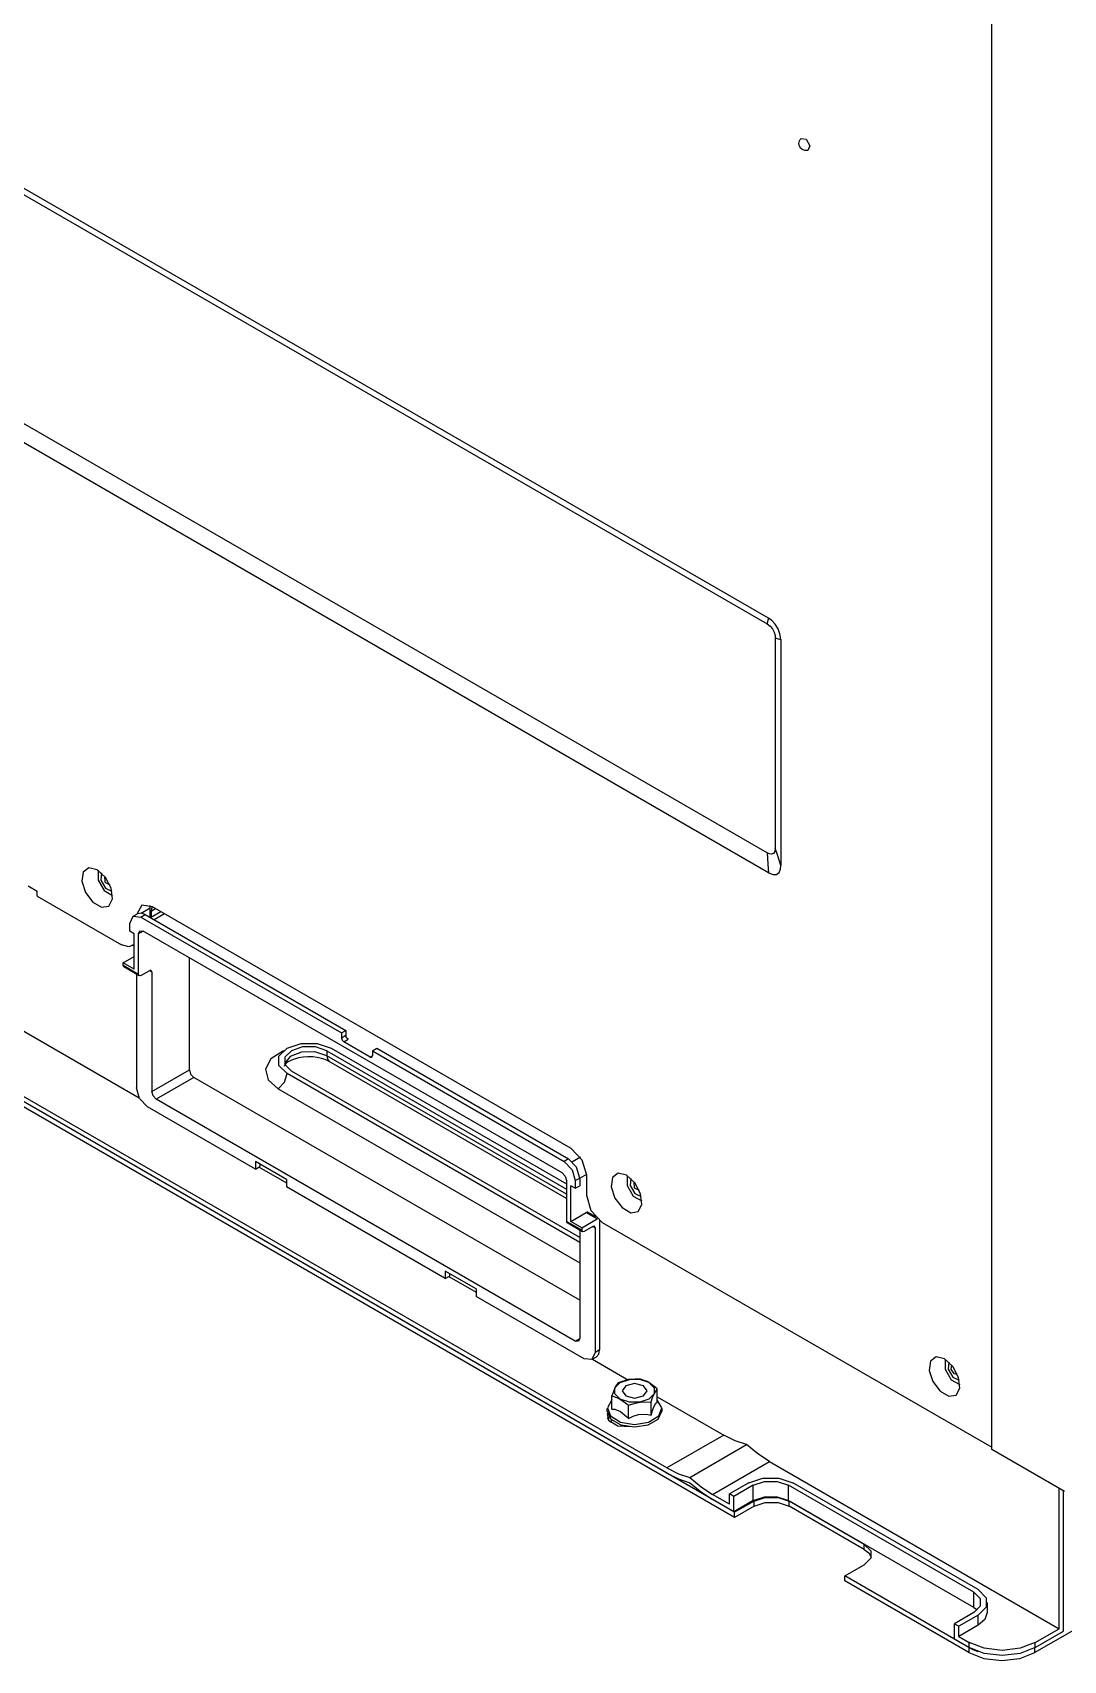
# Model space of a CAD drawing. Extents: x 594 to 813, y 174 to 240.
# Drawn here: x 762.557 to 764.215, y 195.198 to 197.816 of the extents above; entities that cross this region are included whole.
import ezdxf

# ---------------------------------------------------------------- set-up
doc = ezdxf.new("R2010")
doc.units = 0
doc.header["$MEASUREMENT"] = 0
doc.layers.add('AC.REF(S). PIPING', color=3, linetype='CONTINUOUS', lineweight=30)
doc.layers.add('LG-Product', color=3, linetype='CONTINUOUS')

# ---------------------------------------------------------------- blocks, each defined once
blk = doc.blocks.new('UW1-4')
at = {"layer": 'LG-Product', "color": 3, "linetype": 'Continuous'}
for p, q in [((3381.1, 3755.34), (3381.1, 4346.7)), ((3417.03, 3889.03), (3774.81, 4095.6)), ((3772.81, 4093.42), (3417.26, 3888.14)), ((3417.26, 3851.28), (3772.81, 4056.56)), ((3417.03, 3848.08), (3774.81, 4054.65)), ((3410.98, 3966.09), (3410.37, 3965.03)), ((3410.37, 3965.03), (3410.68, 3964.27)), ((3411.79, 3966.2), (3410.98, 3966.09)), ((3422.47, 3745.22), (3784.22, 3954.08)), ((3422.47, 3744.4), (3784.22, 3953.26)), ((3415.95, 3888.08), (3416.51, 3888.66)), ((3416.51, 3888.66), (3417.03, 3889.03)), ((3417.03, 3889.03), (3417.16, 3888.53)), ((3417.16, 3888.53), (3417.26, 3888.14)), ((3415.05, 3885.59), (3415.17, 3886.54)), ((3415.17, 3886.54), (3415.48, 3887.34)), ((3415.93, 3885.85), (3415.44, 3885.7)), ((3415.48, 3887.34), (3415.95, 3888.08)), ((3415.97, 3886.27), (3415.93, 3885.85)), ((3415.93, 3885.85), (3415.93, 3852.04)), ((3416.12, 3886.79), (3415.97, 3886.27)), ((3416.39, 3887.31), (3416.12, 3886.79)), ((3416.75, 3887.75), (3416.39, 3887.31)), ((3417.26, 3888.14), (3416.75, 3887.75)), ((3415.44, 3885.7), (3415.05, 3885.59)), ((3415.05, 3885.59), (3415.05, 3849.23)), ((3415.54, 3850.8), (3415.93, 3852.04)), ((3415.93, 3852.04), (3416.02, 3851.51)), ((3415.05, 3849.23), (3415.54, 3850.8)), ((3415.11, 3848.65), (3415.05, 3849.23)), ((3416.02, 3851.51), (3416.22, 3851.21)), ((3416.22, 3851.21), (3416.53, 3851.08)), ((3416.53, 3851.08), (3416.91, 3851.12)), ((3416.91, 3851.12), (3417.26, 3851.28)), ((3417.13, 3849.49), (3417.03, 3848.08)), ((3417.26, 3851.28), (3417.13, 3849.49)), ((3415.33, 3848.14), (3415.11, 3848.65)), ((3415.73, 3847.83), (3415.33, 3848.14)), ((3416.27, 3847.79), (3415.73, 3847.83)), ((3417.03, 3848.08), (3416.27, 3847.79)), ((3522.73, 3845.59), (3523.65, 3847.34)), ((3523.77, 3846.56), (3522.95, 3846.17)), ((3524.38, 3846.91), (3523.64, 3845.63)), ((3523.65, 3847.34), (3524.99, 3848.57)), ((3523.8, 3847.53), (3523.77, 3846.56)), ((3524.86, 3846.9), (3523.89, 3845.22)), ((3524.3, 3848.06), (3524.38, 3846.91)), ((3524.84, 3848.48), (3524.86, 3846.9)), ((3524.99, 3848.57), (3526.33, 3848.89)), ((3526.33, 3848.89), (3527.25, 3848.2)), ((3527.45, 3846.72), (3526.87, 3844.91)), ((3527.25, 3848.2), (3527.45, 3846.72)), ((3534.67, 3844.33), (3521.09, 3836.49)), ((3523.89, 3845.22), (3522.51, 3844.44)), ((3522.53, 3843.88), (3522.73, 3845.59)), ((3523.11, 3842.74), (3522.53, 3843.88)), ((3523.64, 3845.63), (3522.61, 3845.13)), ((3526.87, 3844.91), (3525.69, 3843.36)), ((3536.09, 3845.97), (3534.67, 3845.15)), ((3534.67, 3844.33), (3534.67, 3845.15)), ((3448.74, 3803.73), (3516.12, 3842.63)), ((3517.26, 3841.36), (3484.98, 3822.73)), ((3515.84, 3840.55), (3514.17, 3841.51)), ((3516.43, 3840.88), (3514.76, 3841.85)), ((3516.3, 3841.92), (3515.59, 3842.33)), ((3516.12, 3842.63), (3517.8, 3842.85)), ((3516.15, 3842.65), (3516.26, 3842.31)), ((3516.26, 3842.31), (3516.3, 3841.92)), ((3516.3, 3841.92), (3516.3, 3840.96)), ((3516.47, 3842.62), (3516.46, 3842.8)), ((3516.48, 3842.43), (3516.47, 3842.62)), ((3516.48, 3840.91), (3516.48, 3842.43)), ((3517.92, 3841.6), (3516.48, 3842.43)), ((3517.26, 3841.36), (3517.94, 3841.6)), ((3517.97, 3840.95), (3517.26, 3841.36)), ((3517.8, 3842.85), (3518.6, 3841.44)), ((3517.94, 3841.6), (3518.51, 3841.49)), ((3519.22, 3841.08), (3518.51, 3841.49)), ((3524.29, 3842.55), (3523.11, 3842.74)), ((3525.69, 3843.36), (3524.29, 3842.55)), ((3450.23, 3799.8), (3517.61, 3838.7)), ((3517.97, 3840.95), (3485.69, 3822.32)), ((3518.11, 3838.75), (3517.61, 3838.7)), ((3517.61, 3838.7), (3518.32, 3838.29)), ((3519.22, 3841.08), (3517.97, 3840.95)), ((3518.32, 3838.29), (3518.11, 3838.75)), ((3519.03, 3838.29), (3519.74, 3838.7)), ((3519.74, 3839.93), (3519.22, 3841.08)), ((3519.74, 3838.7), (3519.74, 3839.93)), ((3518.32, 3831.74), (3518.32, 3838.29)), ((3519.03, 3832.56), (3519.03, 3838.29)), ((3519.03, 3836.56), (3519.92, 3836.15)), ((3519.03, 3836.49), (3519.33, 3836.32)), ((3519.92, 3836.15), (3521.09, 3836.49)), ((3510.17, 3816.38), (3510.17, 3834.4)), ((3520.8, 3833.58), (3519.03, 3834.61)), ((3519.03, 3832.56), (3520.8, 3833.58)), ((3520.8, 3833.17), (3520.8, 3833.58)), ((3516.19, 3832.15), (3516.3, 3832.38)), ((3516.55, 3832.35), (3516.19, 3832.15)), ((3516.19, 3832.15), (3516.19, 3812.9)), ((3516.3, 3832.38), (3516.55, 3832.35)), ((3517.97, 3831.54), (3516.55, 3832.35)), ((3517.97, 3831.54), (3518.22, 3831.51)), ((3518.22, 3831.51), (3520.7, 3832.94)), ((3518.22, 3831.51), (3518.32, 3831.74)), ((3518.32, 3831.74), (3520.8, 3833.17)), ((3518.68, 3831.78), (3518.68, 3813.52)), ((3520.78, 3833.03), (3520.7, 3832.94)), ((3520.8, 3833.17), (3520.78, 3833.03)), ((3537.44, 3823), (3518.23, 3811.91)), ((3481.08, 3818.43), (3485.34, 3820.89)), ((3484.63, 3821.3), (3484.88, 3821.56)), ((3485.34, 3820.89), (3484.63, 3821.3)), ((3484.88, 3821.56), (3484.98, 3821.91)), ((3484.98, 3822.73), (3484.98, 3821.91)), ((3485.69, 3822.32), (3484.98, 3822.73)), ((3484.98, 3821.91), (3485.69, 3821.5)), ((3485.59, 3821.15), (3485.34, 3820.89)), ((3485.69, 3821.5), (3485.59, 3821.15)), ((3485.69, 3822.32), (3485.69, 3821.5)), ((3489.62, 3820.63), (3487.37, 3819.88)), ((3492.21, 3820.63), (3489.62, 3820.63)), ((3494.46, 3819.88), (3492.21, 3820.63)), ((3433.38, 3752.35), (3546.59, 3817.71)), ((3480.02, 3819.86), (3449.16, 3802.05)), ((3487.37, 3819.88), (3449.52, 3798.03)), ((3488.08, 3819.47), (3449.52, 3797.21)), ((3449.52, 3796.39), (3488.08, 3818.65)), ((3449.52, 3795.71), (3487.66, 3817.73)), ((3480.73, 3819.45), (3449.87, 3801.64)), ((3480.73, 3819.45), (3480.02, 3819.86)), ((3480.73, 3819.45), (3480.73, 3818.64)), ((3480.83, 3818.41), (3480.73, 3818.64)), ((3480.73, 3818.64), (3481.08, 3818.43)), ((3481.08, 3818.43), (3480.83, 3818.41)), ((3487.97, 3818.09), (3487.66, 3817.73)), ((3487.66, 3817.73), (3487.99, 3817.9)), ((3488.08, 3818.65), (3487.97, 3818.09)), ((3487.99, 3817.9), (3488.35, 3818.05)), ((3488.08, 3819.47), (3489.88, 3820.07)), ((3488.08, 3819.47), (3488.08, 3818.65)), ((3488.08, 3818.65), (3489.96, 3819.26)), ((3488.35, 3818.05), (3488.94, 3818.23)), ((3488.94, 3818.23), (3489.59, 3818.37)), ((3489.59, 3818.37), (3490.33, 3818.46)), ((3489.88, 3820.07), (3491.95, 3820.07)), ((3489.96, 3819.26), (3492.12, 3819.22)), ((3490.33, 3818.46), (3491.09, 3818.48)), ((3491.09, 3818.48), (3491.86, 3818.43)), ((3491.86, 3818.43), (3492.6, 3818.31)), ((3491.95, 3820.07), (3493.75, 3819.47)), ((3492.12, 3819.22), (3493.93, 3818.54)), ((3492.6, 3818.31), (3493.27, 3818.12)), ((3493.27, 3818.12), (3493.86, 3817.9)), ((3493.75, 3819.47), (3494.79, 3818.43)), ((3493.86, 3817.9), (3494.26, 3817.68)), ((3493.93, 3818.54), (3494.87, 3817.42)), ((3495.76, 3818.58), (3494.46, 3819.88)), ((3494.79, 3818.43), (3494.79, 3817.23)), ((3495.05, 3819.47), (3497.05, 3818.17)), ((3495.76, 3817.08), (3495.76, 3818.58)), ((3497.05, 3818.17), (3497.92, 3816.51)), ((3433.38, 3751.54), (3546.59, 3816.89)), ((3447.39, 3789.43), (3493.75, 3816.19)), ((3447.39, 3788.61), (3494.46, 3815.78)), ((3447.39, 3779.32), (3509.46, 3815.15)), ((3494.79, 3817.23), (3493.75, 3816.19)), ((3494.26, 3817.68), (3494.57, 3817.46)), ((3494.46, 3815.78), (3495.76, 3817.08)), ((3494.88, 3814.39), (3494.46, 3815.78)), ((3494.57, 3817.46), (3494.78, 3817.25)), ((3494.78, 3817.25), (3494.89, 3817.11)), ((3494.89, 3817.11), (3494.94, 3817.05)), ((3494.93, 3817.01), (3494.92, 3817)), ((3494.94, 3817.05), (3494.93, 3817.01)), ((3494.93, 3817.01), (3494.93, 3817.01)), ((3497.92, 3816.51), (3497.5, 3814.79)), ((3509.96, 3815.68), (3509.46, 3815.15)), ((3509.46, 3815.15), (3515.48, 3811.67)), ((3510.17, 3816.38), (3509.96, 3815.68)), ((3516.19, 3812.9), (3510.17, 3816.38)), ((3495.88, 3813.33), (3447.39, 3785.33)), ((3495.88, 3813.33), (3494.88, 3814.39)), ((3497.5, 3814.79), (3495.88, 3813.33)), ((3515.99, 3812.2), (3516.19, 3812.9)), ((3518.16, 3811.77), (3518.68, 3813.52)), ((3448.1, 3772.77), (3515.48, 3811.67)), ((3499.53, 3800.41), (3516.9, 3810.44)), ((3515.48, 3811.67), (3515.99, 3812.2)), ((3516.9, 3810.44), (3518.16, 3811.77)), ((3446.98, 3801.88), (3448.74, 3803.73)), ((3447.27, 3802.32), (3448.56, 3801.58)), ((3447.91, 3800.73), (3449.16, 3802.05)), ((3449.16, 3802.05), (3449.87, 3801.64)), ((3438.53, 3798.2), (3439.87, 3799.43)), ((3439.87, 3799.43), (3441.21, 3799.75)), ((3441.21, 3799.75), (3442.13, 3799.06)), ((3446.26, 3799.43), (3446.98, 3801.88)), ((3447.39, 3798.98), (3446.26, 3799.63)), ((3446.26, 3796.15), (3446.26, 3799.43)), ((3447.39, 3798.98), (3447.91, 3800.73)), ((3448.62, 3800.32), (3448.1, 3798.57)), ((3449.87, 3801.64), (3448.62, 3800.32)), ((3450.23, 3799.8), (3449.73, 3799.27)), ((3494.56, 3798.77), (3499.53, 3801.64)), ((3498.92, 3800.76), (3494.56, 3798.24)), ((3498.82, 3801.23), (3498.82, 3800.82)), ((3499.53, 3800.41), (3498.82, 3800.82)), ((3499.53, 3801.64), (3499.53, 3800.41)), ((3437.61, 3796.45), (3438.53, 3798.2)), ((3438.65, 3797.42), (3437.83, 3797.02)), ((3439.26, 3797.76), (3438.53, 3796.49)), ((3438.68, 3798.38), (3438.65, 3797.42)), ((3439.74, 3797.76), (3438.77, 3796.08)), ((3439.18, 3798.91), (3439.26, 3797.76)), ((3439.73, 3799.34), (3439.74, 3797.76)), ((3442.33, 3797.57), (3441.75, 3795.77)), ((3442.13, 3799.06), (3442.33, 3797.57)), ((3447.39, 3798.98), (3447.39, 3797.75)), ((3448.1, 3798.57), (3447.39, 3798.98)), ((3448.1, 3797.34), (3447.39, 3797.75)), ((3448.1, 3798.57), (3448.1, 3797.34)), ((3448.1, 3797.34), (3448.81, 3797.75)), ((3448.81, 3792.02), (3448.81, 3797.75)), ((3449.73, 3799.27), (3449.52, 3798.57)), ((3449.52, 3798.57), (3449.52, 3792.02)), ((3469.02, 3782.8), (3494.56, 3797.55)), ((3494.56, 3798.77), (3494.56, 3797.55)), ((3438.77, 3796.08), (3437.39, 3795.3)), ((3437.41, 3794.74), (3437.61, 3796.45)), ((3438, 3793.6), (3437.41, 3794.74)), ((3438.53, 3796.49), (3437.49, 3795.99)), ((3440.57, 3794.22), (3439.17, 3793.41)), ((3441.75, 3795.77), (3440.57, 3794.22)), ((3445.53, 3793.71), (3446.26, 3796.15)), ((3443.77, 3791.85), (3381.11, 3755.67)), ((3439.17, 3793.41), (3438, 3793.6)), ((3443.77, 3791.85), (3445.53, 3793.71)), ((3444.2, 3792.14), (3444.2, 3771.34)), ((3444.55, 3792.43), (3444.54, 3792.43)), ((3446.33, 3793.45), (3444.55, 3792.43)), ((3447.04, 3790.99), (3444.55, 3792.43)), ((3444.55, 3792.43), (3444.55, 3792.43)), ((3446.08, 3793.47), (3444.87, 3792.78)), ((3446.08, 3793.47), (3446.19, 3793.5)), ((3446.19, 3793.5), (3446.33, 3793.45)), ((3448.81, 3792.02), (3446.33, 3793.45)), ((3446.93, 3790.35), (3449.41, 3791.79)), ((3447.04, 3790.99), (3448.81, 3792.02)), ((3447.04, 3790.58), (3449.52, 3792.02)), ((3449.49, 3791.88), (3449.41, 3791.79)), ((3449.52, 3792.02), (3449.49, 3791.88)), ((3444.91, 3790.99), (3445.01, 3791.22)), ((3445.26, 3791.2), (3444.91, 3790.99)), ((3444.91, 3790.99), (3444.91, 3770.93)), ((3445.01, 3791.22), (3445.26, 3791.2)), ((3445.26, 3791.2), (3446.68, 3790.38)), ((3446.68, 3790.38), (3446.93, 3790.35)), ((3446.93, 3790.35), (3447.04, 3790.58)), ((3447.04, 3790.99), (3447.04, 3790.58)), ((3447.39, 3790.62), (3447.39, 3773.18)), ((3464.06, 3781.16), (3469.02, 3784.03)), ((3469.02, 3784.03), (3469.02, 3782.8)), ((3468.42, 3783.15), (3464.06, 3780.63)), ((3464.06, 3781.16), (3464.06, 3779.94)), ((3468.32, 3783.62), (3468.32, 3783.21)), ((3469.02, 3782.8), (3468.32, 3783.21)), ((3446.68, 3769.9), (3464.06, 3779.94)), ((3447.39, 3773.18), (3447.6, 3772.72)), ((3448.1, 3772.77), (3447.39, 3773.18)), ((3444.2, 3771.34), (3444.91, 3770.93)), ((3444.33, 3770.63), (3444.2, 3771.34)), ((3444.72, 3770.19), (3444.33, 3770.63)), ((3444.91, 3770.93), (3445.43, 3769.78)), ((3447.6, 3772.72), (3448.1, 3772.77)), ((3386.47, 3766.92), (3387.39, 3768.67)), ((3387.13, 3767.51), (3387.66, 3768.21)), ((3388.12, 3768.24), (3387.38, 3766.96)), ((3387.39, 3768.67), (3388.73, 3769.9)), ((3387.66, 3768.21), (3387.54, 3768.86)), ((3388.6, 3768.23), (3387.63, 3766.55)), ((3388.04, 3769.39), (3388.12, 3768.24)), ((3388.58, 3769.81), (3388.6, 3768.23)), ((3388.73, 3769.9), (3390.07, 3770.22)), ((3390.07, 3770.22), (3390.99, 3769.53)), ((3391.19, 3768.05), (3390.61, 3766.24)), ((3390.99, 3769.53), (3391.19, 3768.05)), ((3445.35, 3769.83), (3439.54, 3766.48)), ((3444.72, 3770.19), (3445.43, 3769.78)), ((3445.43, 3769.78), (3446.68, 3769.9)), ((3387.63, 3766.55), (3386.25, 3765.77)), ((3386.27, 3765.21), (3386.47, 3766.92)), ((3387.38, 3766.96), (3386.35, 3766.46)), ((3386.69, 3767.5), (3386.89, 3767.43)), ((3386.89, 3767.43), (3387.13, 3767.51)), ((3390.61, 3766.24), (3389.43, 3764.69)), ((3435.17, 3765.31), (3436.25, 3766.09)), ((3436.25, 3766.09), (3435.41, 3765.25)), ((3436.25, 3766.09), (3437.72, 3766.58)), ((3436.25, 3766.09), (3436.54, 3766.25)), ((3436.54, 3766.25), (3437.59, 3766.62)), ((3436.55, 3764.76), (3437.14, 3765.58)), ((3437.14, 3765.58), (3438.56, 3765.92)), ((3437.59, 3766.62), (3438.48, 3766.66)), ((3437.72, 3766.58), (3439.4, 3766.58)), ((3438.48, 3766.66), (3439.4, 3766.58)), ((3438.56, 3765.92), (3439.98, 3765.58)), ((3439.4, 3766.58), (3439.53, 3766.56)), ((3440.86, 3766.09), (3439.4, 3766.58)), ((3439.53, 3766.56), (3441.22, 3766.06)), ((3439.98, 3765.58), (3440.57, 3764.76)), ((3441.71, 3765.25), (3440.86, 3766.09)), ((3441.22, 3766.06), (3441.46, 3765.72)), ((3441.46, 3765.72), (3441.71, 3765.25)), ((3386.85, 3764.07), (3386.27, 3765.21)), ((3388.03, 3763.88), (3386.85, 3764.07)), ((3389.43, 3764.69), (3388.03, 3763.88)), ((3434.92, 3763.81), (3424.23, 3757.64)), ((3434.18, 3762.03), (3434.92, 3763.31)), ((3434.92, 3765.09), (3435.17, 3765.31)), ((3434.92, 3762.96), (3434.92, 3765.09)), ((3435.38, 3764.35), (3434.92, 3765.09)), ((3435.14, 3762.76), (3434.92, 3762.96)), ((3435.46, 3762.19), (3435.14, 3762.76)), ((3435.41, 3764.28), (3435.38, 3764.35)), ((3435.41, 3765.25), (3435.41, 3764.28)), ((3435.66, 3763.67), (3435.41, 3764.28)), ((3435.41, 3764.28), (3436.25, 3763.43)), ((3435.9, 3762.99), (3435.66, 3763.67)), ((3437.59, 3762.96), (3435.9, 3762.99)), ((3435.9, 3760.86), (3435.9, 3762.99)), ((3436.25, 3763.43), (3437.72, 3762.94)), ((3437.14, 3763.94), (3436.55, 3764.76)), ((3438.56, 3763.6), (3437.14, 3763.94)), ((3437.72, 3762.94), (3437.59, 3762.96)), ((3438.64, 3762.74), (3437.72, 3762.94)), ((3437.72, 3762.94), (3439.4, 3762.94)), ((3439.98, 3763.94), (3438.56, 3763.6)), ((3439.53, 3762.43), (3438.64, 3762.74)), ((3439.4, 3762.94), (3440.86, 3763.43)), ((3440.86, 3763.43), (3439.78, 3762.64)), ((3440.57, 3764.76), (3439.98, 3763.94)), ((3440.86, 3763.43), (3441.71, 3764.28)), ((3441.15, 3763.59), (3440.86, 3763.43)), ((3442.2, 3763.96), (3441.15, 3763.59)), ((3441.71, 3765.25), (3441.74, 3765.17)), ((3441.71, 3764.28), (3441.71, 3765.25)), ((3441.74, 3765.17), (3442.2, 3763.96)), ((3442.2, 3761.83), (3442.2, 3763.96)), ((3442.2, 3763.31), (3442.94, 3762.03)), ((3434.17, 3761.9), (3434.17, 3761.49)), ((3434.76, 3760.22), (3434.17, 3761.49)), ((3434.68, 3760.71), (3434.18, 3762.03)), ((3436.3, 3759.72), (3434.68, 3760.71)), ((3436.36, 3759.29), (3434.76, 3760.22)), ((3435.69, 3761.57), (3435.46, 3762.19)), ((3435.9, 3760.86), (3435.69, 3761.57)), ((3436.71, 3761), (3435.9, 3760.86)), ((3437.92, 3760.94), (3436.71, 3761)), ((3438.76, 3760.68), (3437.92, 3760.94)), ((3439.53, 3760.29), (3438.76, 3760.68)), ((3439.78, 3762.64), (3439.53, 3762.43)), ((3439.53, 3760.29), (3439.53, 3762.43)), ((3439.8, 3760.59), (3439.53, 3760.29)), ((3440.8, 3761.43), (3439.8, 3760.59)), ((3442.36, 3760.22), (3440.75, 3759.29)), ((3441.75, 3761.79), (3440.8, 3761.43)), ((3442.44, 3760.71), (3440.82, 3759.72)), ((3442.2, 3761.83), (3441.75, 3761.79)), ((3442.95, 3761.49), (3442.36, 3760.22)), ((3442.94, 3762.03), (3442.44, 3760.71)), ((3442.72, 3760.28), (3442.59, 3760.48)), ((3442.81, 3760.44), (3442.68, 3760.61)), ((3442.7, 3759.93), (3442.9, 3761.09)), ((3442.81, 3760.07), (3442.72, 3760.28)), ((3442.9, 3760.26), (3442.81, 3760.44)), ((3442.95, 3761.49), (3442.95, 3761.9)), ((3422.37, 3756.71), (3424.23, 3757.64)), ((3424.23, 3757.64), (3433.38, 3752.35)), ((3438.56, 3759.36), (3436.3, 3759.72)), ((3438.56, 3758.95), (3436.36, 3759.29)), ((3440.82, 3759.72), (3438.56, 3759.36)), ((3440.75, 3759.29), (3438.56, 3758.95)), ((3439.24, 3758.98), (3441.26, 3759.1)), ((3441.26, 3759.1), (3442.7, 3759.93)), ((3442.36, 3759.9), (3442.17, 3760.05)), ((3442.52, 3759.74), (3442.36, 3759.9)), ((3369.4, 3748.59), (3381.1, 3755.34)), ((3418.72, 3754.6), (3420.54, 3756.1)), ((3420.54, 3756.1), (3422.37, 3756.71)), ((3429.69, 3750.82), (3420.54, 3756.1)), ((3416.85, 3753.38), (3370.29, 3726.49)), ((3416.85, 3753.38), (3418.72, 3754.6)), ((3426, 3748.09), (3416.85, 3753.38)), ((3433.38, 3752.35), (3431.52, 3751.43)), ((3383.3, 3732.78), (3413.09, 3749.98)), ((3415.34, 3750.73), (3413.09, 3749.98)), ((3415.6, 3750.17), (3413.8, 3749.57)), ((3417.94, 3750.73), (3415.34, 3750.73)), ((3417.68, 3750.17), (3415.6, 3750.17)), ((3419.48, 3749.57), (3417.68, 3750.17)), ((3420.19, 3749.98), (3417.94, 3750.73)), ((3420.19, 3749.98), (3423.31, 3748.18)), ((3429.69, 3749.97), (3427.86, 3748.49)), ((3429.69, 3750.82), (3427.87, 3749.32)), ((3431.52, 3751.43), (3429.69, 3750.82)), ((3431.52, 3750.6), (3429.69, 3749.97)), ((3433.38, 3751.54), (3431.52, 3750.6)), ((3369.58, 3726.08), (3369.58, 3748.69)), ((3370.29, 3726.49), (3370.29, 3749.1)), ((3384.01, 3732.37), (3413.8, 3749.57)), ((3384.01, 3729.91), (3413.8, 3747.11)), ((3401.61, 3740.06), (3413.67, 3747.02)), ((3415.47, 3747.62), (3413.67, 3747.02)), ((3413.67, 3746.21), (3413.67, 3747.02)), ((3413.8, 3747.11), (3413.8, 3749.57)), ((3415.6, 3747.71), (3413.8, 3747.11)), ((3417.55, 3747.62), (3415.47, 3747.62)), ((3417.68, 3747.71), (3415.6, 3747.71)), ((3419.35, 3747.02), (3417.55, 3747.62)), ((3419.48, 3747.11), (3417.68, 3747.71)), ((3419.35, 3747.02), (3422.47, 3745.22)), ((3419.35, 3746.21), (3419.35, 3747.02)), ((3419.48, 3747.11), (3419.48, 3749.57)), ((3419.48, 3749.57), (3422.6, 3747.77)), ((3419.48, 3747.11), (3422.6, 3745.31)), ((3422.6, 3747.77), (3423.31, 3748.18)), ((3422.6, 3745.31), (3422.6, 3747.77)), ((3422.6, 3745.31), (3426, 3747.27)), ((3423.31, 3746.54), (3423.31, 3748.18)), ((3423.31, 3746.54), (3426, 3748.09)), ((3427.87, 3749.32), (3426, 3748.09)), ((3427.86, 3748.49), (3426, 3747.27)), ((3401.61, 3739.24), (3413.67, 3746.21)), ((3415.47, 3746.81), (3413.67, 3746.21)), ((3417.55, 3746.81), (3415.47, 3746.81)), ((3419.35, 3746.21), (3417.55, 3746.81)), ((3419.35, 3746.21), (3422.47, 3744.4)), ((3422.47, 3744.4), (3422.47, 3745.22)), ((3342.67, 3740.84), (3374.16, 3722.66)), ((3401.61, 3740.06), (3400.57, 3739.02)), ((3401.61, 3739.24), (3400.89, 3738.68)), ((3401.61, 3739.24), (3401.61, 3740.06)), ((3400.89, 3738.68), (3400.5, 3738.02)), ((3400.57, 3739.02), (3400.57, 3737.83)), ((3400.57, 3737.83), (3401.61, 3736.79)), ((3404.73, 3734.98), (3401.61, 3736.79)), ((3384.8, 3723.48), (3404.73, 3734.98)), ((3384.8, 3722.66), (3404.73, 3734.17)), ((3404.73, 3734.17), (3404.73, 3734.98)), ((3383.3, 3732.78), (3382.01, 3731.48)), ((3382.01, 3731.48), (3382.01, 3729.98)), ((3384.01, 3732.37), (3382.97, 3731.33)), ((3382.97, 3731.33), (3382.97, 3730.13)), ((3384.01, 3729.91), (3384.01, 3732.37)), ((3381.83, 3730.73), (3381.83, 3729.09)), ((3381.83, 3729.09), (3382.22, 3727.98)), ((3382.01, 3729.98), (3383.3, 3728.68)), ((3382.97, 3730.13), (3384.01, 3729.09)), ((3383.3, 3728.68), (3386.42, 3726.88)), ((3383.3, 3727.05), (3383.3, 3728.68)), ((3383.71, 3729.72), (3383.45, 3729.5)), ((3384.01, 3729.91), (3383.71, 3729.72)), ((3384.01, 3729.09), (3387.13, 3727.29)), ((3374.12, 3723.46), (3369.58, 3726.08)), ((3374.12, 3724.28), (3370.29, 3726.49)), ((3382.22, 3727.98), (3383.3, 3727.05)), ((3383.3, 3727.05), (3386.42, 3725.24)), ((3387.13, 3727.29), (3386.42, 3726.88)), ((3386.42, 3725.24), (3386.42, 3726.88)), ((3387.13, 3724.83), (3387.13, 3727.29)), ((3374.12, 3723.46), (3374.12, 3724.28)), ((3374.12, 3724.28), (3376.56, 3723.34)), ((3374.12, 3723.46), (3376.56, 3722.52)), ((3374.16, 3722.66), (3374.16, 3723.44)), ((3382.32, 3723.34), (3384.76, 3724.28)), ((3382.32, 3722.52), (3384.76, 3723.46)), ((3384.08, 3723.11), (3384.8, 3723.48)), ((3386.42, 3725.24), (3384.76, 3724.28)), ((3387.13, 3724.83), (3384.76, 3723.46)), ((3384.76, 3723.46), (3384.76, 3724.28)), ((3384.8, 3723.48), (3384.8, 3722.66)), ((3376.6, 3721.72), (3374.16, 3722.66)), ((3376.56, 3723.34), (3379.44, 3723.01)), ((3376.56, 3722.52), (3379.44, 3722.19)), ((3379.48, 3721.39), (3376.6, 3721.72)), ((3379.44, 3723.01), (3382.32, 3723.34)), ((3379.44, 3722.19), (3382.32, 3722.52)), ((3382.36, 3721.72), (3379.48, 3721.39)), ((3384.8, 3722.66), (3382.36, 3721.72)), ((3383.29, 3722.8), (3384.08, 3723.11))]:
    blk.add_line(p, q, dxfattribs=at)
for start, end in [(255.4412, 0), (0, 44.5588)]:
    blk.add_arc((3410.97, 3965.39), 1.15, start, end, dxfattribs=at)
blk = doc.blocks.new('A$C5B2C3915')
at = {"layer": 'LG-Product', "xscale": -1}
blk.add_blockref('UW1-4', (4349.343, -4289.044), dxfattribs=at)

msp = doc.modelspace()

# ---------------------------------------------------------------- block references
at = {"layer": 'AC.REF(S). PIPING', "linetype": 'Continuous', "xscale": 0.0099999999999909, "yscale": 0.0099999999999909, "zscale": 0.0099999999999909}
msp.add_blockref('A$C5B2C3915', (754.4172, 200.8743), dxfattribs=at)

doc.saveas('drawing.dxf')
